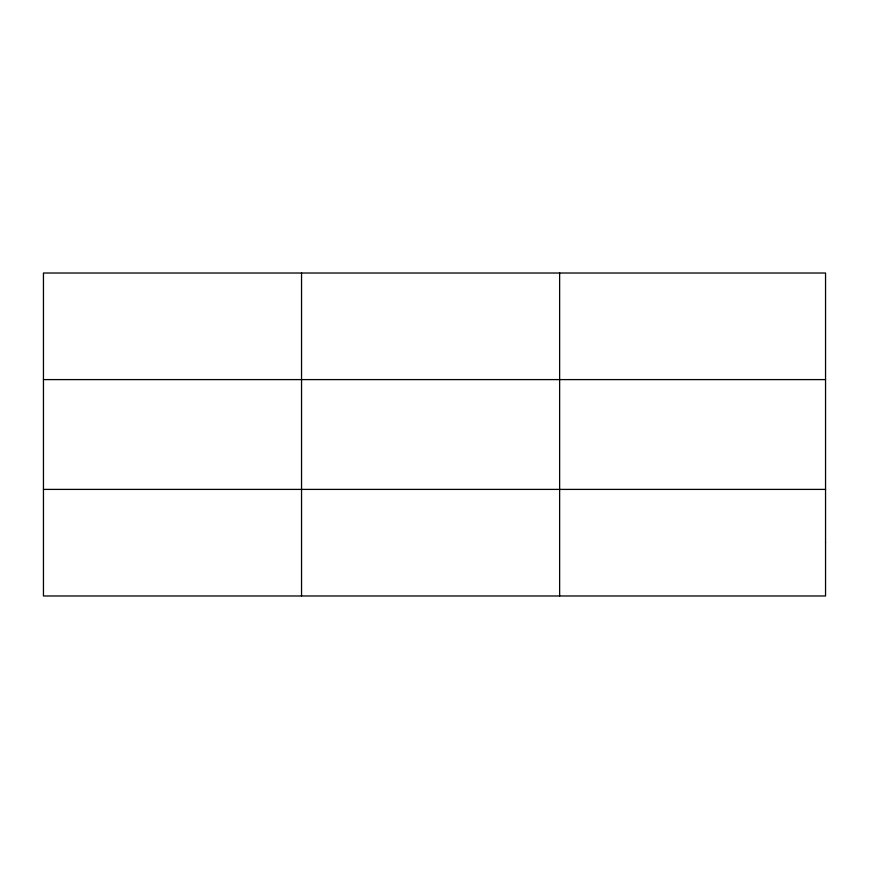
<?xml version="1.0" encoding="UTF-8"?>
<svg xmlns="http://www.w3.org/2000/svg" width="869" height="869" viewBox="0 0 869 869"><rect width="100%" height="100%" fill="white"/><g stroke="black" fill="none" stroke-linecap="round" stroke-linejoin="round"><path stroke-width="1.3" d="M301.543 273.018L301.543 595.982M559.636 273.018L559.636 595.982M43.45 379.601L825.55 379.601M43.45 489.399L825.55 489.399M825.55 542.691L825.55 595.982L43.45 595.982L43.45 273.018L825.55 273.018L825.55 542.691"/></g></svg>
